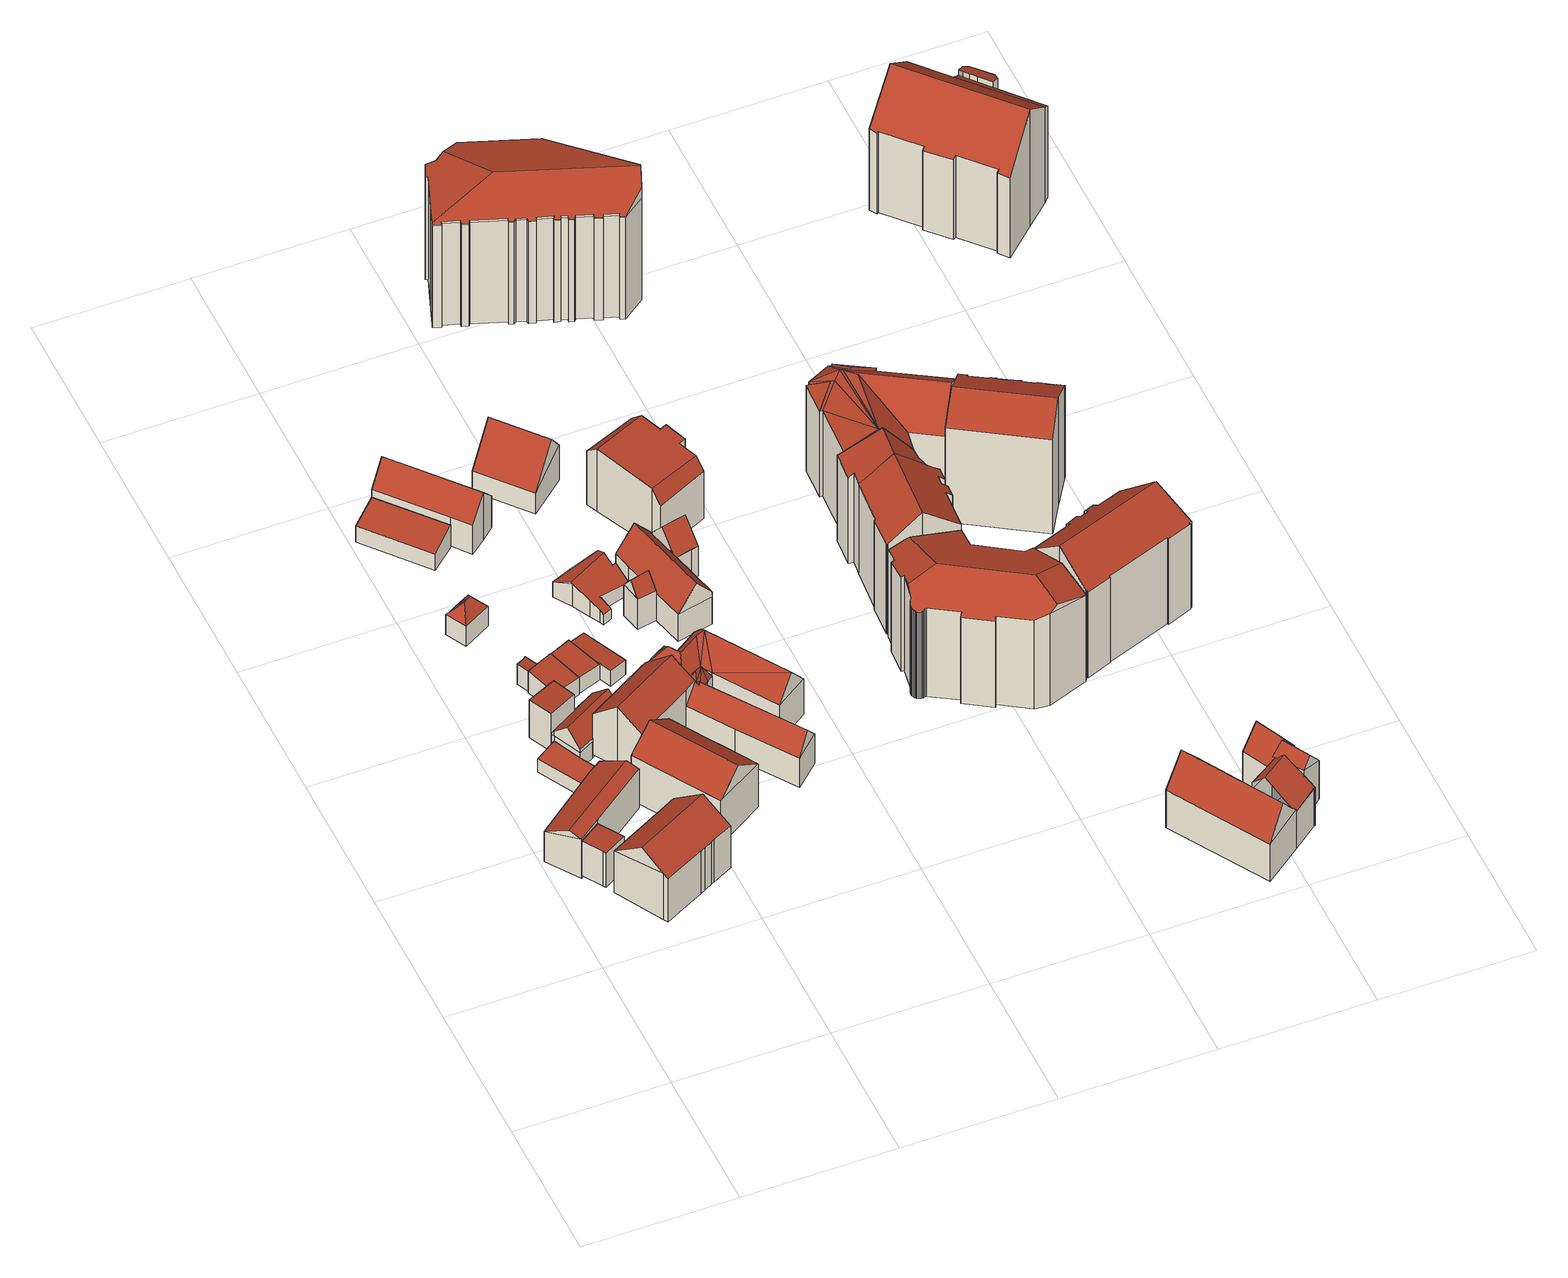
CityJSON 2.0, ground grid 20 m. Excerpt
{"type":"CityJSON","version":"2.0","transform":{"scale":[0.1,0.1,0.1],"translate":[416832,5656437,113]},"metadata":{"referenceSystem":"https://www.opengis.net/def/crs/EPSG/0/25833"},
"CityObjects":{
"building1":{"type":"Building","attributes":{"Dachtyp_tdc":"tdcPolyFlatRoof","Gemeindeschluessel":14612000,"Dachneigung":5.13,"QualitaetDacherkennung":62,"Geometrietyp2DReferenz":"3000","measuredHeight":5.68,"function":"31001_9998","roofType":"2100"},"geometry":[{"type":"Solid","lod":"2","boundaries":[[[[0,1,2,3]],[[1,4,5,2]],[[4,6,7,5]],[[6,8,9,7]],[[8,10,11,9]],[[10,0,3,11]],[[10,8,6,4,1,0]],[[3,2,5,7,9,11]]]],"semantics":{"surfaces":[{"type":"WallSurface"},{"type":"RoofSurface"},{"type":"GroundSurface"}],"values":[[0,0,0,0,0,0,1,2]]}}]},
"building2":{"type":"Building","attributes":{"Dachtyp_tdc":"tdcFreeFormRoof","Gemeindeschluessel":14612000,"Dachneigung":29.82,"QualitaetDacherkennung":72,"Geometrietyp2DReferenz":"3000","measuredHeight":6.91,"function":"31001_9998","roofType":"5000"},"geometry":[{"type":"Solid","lod":"2","boundaries":[[[[12,13,14,15]],[[13,16,17,14]],[[16,18,19,17]],[[18,20,21,19]],[[20,22,23,21]],[[22,12,15,23]],[[20,18,24,25,22]],[[24,16,13,12,25]],[[18,16,24]],[[12,22,25]],[[15,14,17,19,21,23]]]],"semantics":{"surfaces":[{"type":"WallSurface"},{"type":"RoofSurface"},{"type":"GroundSurface"}],"values":[[0,0,0,0,0,0,1,1,0,0,2]]}}]},
"building3":{"type":"Building","attributes":{"Dachtyp_tdc":"tdcFreeFormRoof","Gemeindeschluessel":14612000,"Dachneigung":38.11,"QualitaetDacherkennung":70,"Geometrietyp2DReferenz":"3000","measuredHeight":10.08,"function":"31001_9998","roofType":"5000"},"geometry":[{"type":"Solid","lod":"2","boundaries":[[[[26,27,28,29]],[[30,31,32,33,27,34]],[[35,36,30,34,26,37,38,39,40]],[[36,31,30]],[[27,26,34]],[[28,41,42,43,44,45,46,47,48,49,29]],[[37,26,29,49]],[[27,33,41,28]],[[33,32,42,41]],[[32,31,43,42]],[[31,36,44,43]],[[36,35,45,44]],[[35,40,46,45]],[[40,39,47,46]],[[39,38,48,47]],[[38,37,49,48]]]],"semantics":{"surfaces":[{"type":"WallSurface"},{"type":"RoofSurface"},{"type":"GroundSurface"}],"values":[[0,1,1,0,0,2,0,0,0,0,0,0,0,0,0,0]]}}]},
"building4":{"type":"Building","attributes":{"Dachtyp_tdc":"tdcPolyFlatRoof","Gemeindeschluessel":14612000,"Dachneigung":0,"QualitaetDacherkennung":24,"Geometrietyp2DReferenz":"3000","measuredHeight":2.21,"function":"31001_9998","roofType":"1000"},"geometry":[{"type":"Solid","lod":"2","boundaries":[[[[50,51,52,53]],[[51,54,55,52]],[[54,56,57,55]],[[56,58,59,57]],[[58,60,61,59]],[[60,50,53,61]],[[60,58,56,54,51,50]],[[53,52,55,57,59,61]]]],"semantics":{"surfaces":[{"type":"WallSurface"},{"type":"RoofSurface"},{"type":"GroundSurface"}],"values":[[0,0,0,0,0,0,1,2]]}}]},
"building5":{"type":"Building","attributes":{"Dachtyp_tdc":"tdcPolyFlatRoof","Gemeindeschluessel":14612000,"Dachneigung":6.94,"QualitaetDacherkennung":73,"Geometrietyp2DReferenz":"3000","measuredHeight":6.22,"function":"31001_9998","roofType":"2100"},"geometry":[{"type":"Solid","lod":"2","boundaries":[[[[62,63,64,65]],[[63,66,67,64]],[[66,68,69,67]],[[68,70,71,69]],[[70,62,65,71]],[[70,68,66,63,62]],[[65,64,67,69,71]]]],"semantics":{"surfaces":[{"type":"WallSurface"},{"type":"RoofSurface"},{"type":"GroundSurface"}],"values":[[0,0,0,0,0,1,2]]}}]},
"building6":{"type":"Building","attributes":{"Dachtyp_tdc":"tdcFreeFormRoof","Gemeindeschluessel":14612000,"Dachneigung":46.39,"QualitaetDacherkennung":69,"Geometrietyp2DReferenz":"3000","measuredHeight":5.59,"function":"31001_9998","roofType":"5000"},"geometry":[{"type":"Solid","lod":"2","boundaries":[[[[72,73,74,75]],[[73,76,77,74]],[[76,78,79,77]],[[78,80,81,79]],[[80,82,83,81]],[[82,84,85,83]],[[84,86,87,85]],[[86,72,75,87]],[[88,89,90,91,92]],[[78,93,94,95,90,89,96]],[[78,96,80]],[[80,96,89,88,82]],[[86,91,90,95,72]],[[72,95,94,73]],[[73,94,93,76]],[[76,93,78]],[[84,92,91,86]],[[82,88,92,84]],[[75,74,77,79,81,83,85,87]]]],"semantics":{"surfaces":[{"type":"WallSurface"},{"type":"RoofSurface"},{"type":"GroundSurface"}],"values":[[0,0,0,0,0,0,0,0,1,1,0,0,0,0,0,0,0,0,2]]}}]},
"building7":{"type":"Building","attributes":{"Dachtyp_tdc":"tdcPolyFlatRoof","Gemeindeschluessel":14612000,"Dachneigung":14.78,"QualitaetDacherkennung":50,"Geometrietyp2DReferenz":"3000","measuredHeight":3.39,"function":"31001_9998","roofType":"2100"},"geometry":[{"type":"Solid","lod":"2","boundaries":[[[[97,98,99,100]],[[98,101,102,99]],[[101,103,104,102]],[[103,105,106,104]],[[105,97,100,106]],[[105,103,101,98,97]],[[100,99,102,104,106]]]],"semantics":{"surfaces":[{"type":"WallSurface"},{"type":"RoofSurface"},{"type":"GroundSurface"}],"values":[[0,0,0,0,0,1,2]]}}]},
"building8":{"type":"Building","attributes":{"Dachtyp_tdc":"tdcFreeFormRoof","Gemeindeschluessel":14612000,"Dachneigung":51.64,"QualitaetDacherkennung":16,"Geometrietyp2DReferenz":"3000","measuredHeight":5.22,"function":"31001_9998","roofType":"5000"},"geometry":[{"type":"Solid","lod":"2","boundaries":[[[[107,108,109,110]],[[108,111,112,109]],[[111,113,114,112]],[[113,115,116,114]],[[115,117,118,116]],[[117,107,110,118]],[[119,117,115]],[[119,120,121]],[[115,120,119]],[[113,120,115]],[[120,113,111]],[[120,111,108]],[[121,120,108,107]],[[119,121,107,117]],[[110,109,112,114,116,118]]]],"semantics":{"surfaces":[{"type":"WallSurface"},{"type":"RoofSurface"},{"type":"GroundSurface"}],"values":[[0,0,0,0,0,0,1,1,1,1,1,1,1,1,2]]}}]},
"building9":{"type":"Building","attributes":{"Dachtyp_tdc":"tdcPolyFlatRoof","Gemeindeschluessel":14612000,"Dachneigung":9.23,"QualitaetDacherkennung":72,"Geometrietyp2DReferenz":"3000","measuredHeight":3.56,"function":"31001_9998","roofType":"2100"},"geometry":[{"type":"Solid","lod":"2","boundaries":[[[[122,123,124,125]],[[123,126,127,124]],[[126,128,129,127]],[[128,130,131,129]],[[130,132,133,131]],[[132,122,125,133]],[[132,130,128,126,123,122]],[[125,124,127,129,131,133]]]],"semantics":{"surfaces":[{"type":"WallSurface"},{"type":"RoofSurface"},{"type":"GroundSurface"}],"values":[[0,0,0,0,0,0,1,2]]}}]},
"building10":{"type":"Building","attributes":{"Dachtyp_tdc":"tdcFreeFormRoof","Gemeindeschluessel":14612000,"Dachneigung":37.92,"QualitaetDacherkennung":81,"Geometrietyp2DReferenz":"3000","measuredHeight":10.21,"function":"31001_9998","roofType":"5000"},"geometry":[{"type":"Solid","lod":"2","boundaries":[[[[134,135,136,137]],[[135,138,139,136]],[[138,140,141,139]],[[140,142,143,141]],[[142,144,145,143]],[[144,134,137,145]],[[144,146,147,134]],[[146,142,140,138,135,147]],[[135,134,147]],[[144,142,146]],[[137,136,139,141,143,145]]]],"semantics":{"surfaces":[{"type":"WallSurface"},{"type":"RoofSurface"},{"type":"GroundSurface"}],"values":[[0,0,0,0,0,0,1,1,0,0,2]]}}]},
"building11":{"type":"Building","attributes":{"Dachtyp_tdc":"tdcPolyFlatRoof","Gemeindeschluessel":14612000,"Dachneigung":13.19,"QualitaetDacherkennung":80,"Geometrietyp2DReferenz":"3000","measuredHeight":3.63,"function":"31001_9998","roofType":"2100"},"geometry":[{"type":"Solid","lod":"2","boundaries":[[[[148,149,150,151]],[[149,152,153,150]],[[152,154,155,153]],[[154,148,151,155]],[[154,152,149,148]],[[151,150,153,155]]]],"semantics":{"surfaces":[{"type":"WallSurface"},{"type":"RoofSurface"},{"type":"GroundSurface"}],"values":[[0,0,0,0,1,2]]}}]},
"building12":{"type":"Building","attributes":{"Dachtyp_tdc":"tdcGableRoof","Gemeindeschluessel":14612000,"Dachneigung":42.55,"QualitaetDacherkennung":63,"Geometrietyp2DReferenz":"3000","measuredHeight":9.94,"function":"31001_9998","roofType":"3100"},"geometry":[{"type":"Solid","lod":"2","boundaries":[[[[156,157,158,159]],[[157,160,161,158]],[[160,162,163,161]],[[162,164,165,163]],[[164,166,167,165]],[[166,168,169,167]],[[168,170,171,169]],[[170,172,173,171]],[[172,174,175,173]],[[174,156,159,175]],[[170,168,166,164,162,160]],[[160,157,156,174,172,170]],[[159,158,161,163,165,167,169,171,173,175]]]],"semantics":{"surfaces":[{"type":"WallSurface"},{"type":"RoofSurface"},{"type":"GroundSurface"}],"values":[[0,0,0,0,0,0,0,0,0,0,1,1,2]]}}]},
"building13":{"type":"Building","attributes":{"Dachtyp_tdc":"tdcPolyFlatRoof","Gemeindeschluessel":14612000,"Dachneigung":8.84,"QualitaetDacherkennung":79,"Geometrietyp2DReferenz":"3000","measuredHeight":3.27,"function":"31001_9998","roofType":"2100"},"geometry":[{"type":"Solid","lod":"2","boundaries":[[[[176,177,178,179]],[[177,132,180,178]],[[132,181,182,180]],[[181,176,179,182]],[[181,132,177,176]],[[179,178,180,182]]]],"semantics":{"surfaces":[{"type":"WallSurface"},{"type":"RoofSurface"},{"type":"GroundSurface"}],"values":[[0,0,0,0,1,2]]}}]},
"building14":{"type":"Building","attributes":{"Dachtyp_tdc":"tdcPolyFlatRoof","Gemeindeschluessel":14612000,"Dachneigung":5.88,"QualitaetDacherkennung":57,"Geometrietyp2DReferenz":"3000","measuredHeight":2.75,"function":"31001_9998","roofType":"2100"},"geometry":[{"type":"Solid","lod":"2","boundaries":[[[[183,184,185,186]],[[184,187,188,185]],[[187,189,190,188]],[[189,191,192,190]],[[191,193,194,192]],[[193,195,196,194]],[[195,183,186,196]],[[195,193,191,189,187,184,183]],[[186,185,188,190,192,194,196]]]],"semantics":{"surfaces":[{"type":"WallSurface"},{"type":"RoofSurface"},{"type":"GroundSurface"}],"values":[[0,0,0,0,0,0,0,1,2]]}}]},
"building15":{"type":"Building","attributes":{"Dachtyp_tdc":"tdcPolyFlatRoof","Gemeindeschluessel":14612000,"Dachneigung":3.17,"QualitaetDacherkennung":78,"Geometrietyp2DReferenz":"3000","measuredHeight":2.54,"function":"31001_9998","roofType":"2100"},"geometry":[{"type":"Solid","lod":"2","boundaries":[[[[197,198,199,200]],[[198,201,202,199]],[[201,203,204,202]],[[203,205,206,204]],[[205,197,200,206]],[[205,203,201,198,197]],[[200,199,202,204,206]]]],"semantics":{"surfaces":[{"type":"WallSurface"},{"type":"RoofSurface"},{"type":"GroundSurface"}],"values":[[0,0,0,0,0,1,2]]}}]},
"building16":{"type":"Building","attributes":{"Dachtyp_tdc":"tdcGableRoof","Gemeindeschluessel":14612000,"Dachneigung":48.87,"QualitaetDacherkennung":61,"Geometrietyp2DReferenz":"3000","measuredHeight":7.83,"function":"31001_9998","roofType":"3100"},"geometry":[{"type":"Solid","lod":"2","boundaries":[[[[207,208,209,210]],[[208,211,212,209]],[[211,213,214,212]],[[213,215,216,214]],[[215,217,218,216]],[[217,219,220,218]],[[219,221,222,220]],[[221,223,224,222]],[[223,225,226,224]],[[225,227,228,226]],[[227,207,210,228]],[[223,221,219,217,215,213,211,208]],[[208,207,227,225,223]],[[210,209,212,214,216,218,220,222,224,226,228]]]],"semantics":{"surfaces":[{"type":"WallSurface"},{"type":"RoofSurface"},{"type":"GroundSurface"}],"values":[[0,0,0,0,0,0,0,0,0,0,0,1,1,2]]}}]},
"building17":{"type":"Building","attributes":{"Dachtyp_tdc":"tdcFreeFormRoof","Gemeindeschluessel":14612000,"Dachneigung":65.58,"QualitaetDacherkennung":21,"Geometrietyp2DReferenz":"3000","measuredHeight":7.51,"function":"31001_9998","roofType":"5000"},"geometry":[{"type":"Solid","lod":"2","boundaries":[[[[229,230,231,232]],[[230,233,234,231]],[[233,235,236,234]],[[235,237,238,236]],[[237,239,240,238]],[[239,229,232,240]],[[241,239,237]],[[241,242,243]],[[237,242,241]],[[235,242,237]],[[242,235,233]],[[242,233,230]],[[243,242,230,229]],[[241,243,229,239]],[[232,231,234,236,238,240]]]],"semantics":{"surfaces":[{"type":"WallSurface"},{"type":"RoofSurface"},{"type":"GroundSurface"}],"values":[[0,0,0,0,0,0,1,1,1,1,1,1,1,1,2]]}}]},
"building18":{"type":"Building","attributes":{"Dachtyp_tdc":"tdcFreeFormRoof","Gemeindeschluessel":14612000,"Dachneigung":52.09,"QualitaetDacherkennung":63,"Geometrietyp2DReferenz":"3000","measuredHeight":7.5,"function":"31001_9998","roofType":"5000"},"geometry":[{"type":"Solid","lod":"2","boundaries":[[[[244,245,246,247,248,249,250,251,252]],[[253,254,245,244]],[[254,255,246,245]],[[255,256,247,246]],[[256,257,248,247]],[[257,258,249,248]],[[258,259,250,249]],[[259,260,251,250]],[[260,261,252,251]],[[261,253,244,252]],[[254,253,262,263,257,256,255]],[[262,261,260,259,258,263]],[[258,257,263]],[[253,261,262]]]],"semantics":{"surfaces":[{"type":"GroundSurface"},{"type":"WallSurface"},{"type":"RoofSurface"}],"values":[[0,1,1,1,1,1,1,1,1,1,2,2,1,1]]}}]},
"building19":{"type":"Building","attributes":{"Dachtyp_tdc":"tdcFreeFormRoof","Gemeindeschluessel":14612000,"Dachneigung":24.67,"QualitaetDacherkennung":31,"Geometrietyp2DReferenz":"3000","measuredHeight":3.98,"function":"31001_9998","roofType":"5000"},"geometry":[{"type":"Solid","lod":"2","boundaries":[[[[264,265,266,267]],[[265,268,269,266]],[[268,270,271,269]],[[270,272,273,271]],[[272,274,275,273]],[[274,276,277,275]],[[276,278,279,277]],[[278,280,281,279]],[[280,282,283,281]],[[282,284,285,283]],[[284,286,287,285]],[[286,264,267,287]],[[288,264,286,284,289]],[[272,270,268,265,288,289,282,280,278,276,274]],[[265,264,288]],[[284,282,289]],[[267,266,269,271,273,275,277,279,281,283,285,287]]]],"semantics":{"surfaces":[{"type":"WallSurface"},{"type":"RoofSurface"},{"type":"GroundSurface"}],"values":[[0,0,0,0,0,0,0,0,0,0,0,0,1,1,0,0,2]]}}]},
"building20":{"type":"Building","attributes":{"Dachtyp_tdc":"tdcFreeFormRoof","Gemeindeschluessel":14612000,"Dachneigung":52.38,"QualitaetDacherkennung":63,"Geometrietyp2DReferenz":"3000","measuredHeight":9.25,"function":"31001_9998","roofType":"5000"},"geometry":[{"type":"Solid","lod":"2","boundaries":[[[[290,291,292,293]],[[291,294,295,292]],[[294,296,297,295]],[[296,298,299,297]],[[298,300,301,299]],[[300,302,303,301]],[[302,304,305,303]],[[304,306,234,305]],[[306,307,231,234]],[[307,308,232,231]],[[308,290,293,232]],[[309,310,311,308,307]],[[307,312,309]],[[306,312,307]],[[306,313,312]],[[313,306,304]],[[314,312,313,302,300]],[[313,304,302]],[[314,300,298]],[[310,309,312,314,298,296]],[[315,316,311,310,296,294]],[[315,294,291]],[[316,315,291,290]],[[311,316,290,308]],[[293,292,295,297,299,301,303,305,234,231,232]]]],"semantics":{"surfaces":[{"type":"WallSurface"},{"type":"RoofSurface"},{"type":"GroundSurface"}],"values":[[0,0,0,0,0,0,0,0,0,0,0,1,1,1,1,1,1,0,1,1,1,1,1,1,2]]}}]},
"building21":{"type":"Building","attributes":{"Dachtyp_tdc":"tdcGableRoof","Gemeindeschluessel":14612000,"Dachneigung":52.14,"QualitaetDacherkennung":57,"Geometrietyp2DReferenz":"3000","measuredHeight":8.55,"function":"31001_9998","roofType":"3100"},"geometry":[{"type":"Solid","lod":"2","boundaries":[[[[317,318,319,320]],[[318,321,322,319]],[[321,323,324,322]],[[323,317,320,324]],[[321,318,325]],[[317,323,326]],[[318,317,326,325]],[[323,321,325,326]],[[320,319,322,324]]]],"semantics":{"surfaces":[{"type":"WallSurface"},{"type":"RoofSurface"},{"type":"GroundSurface"}],"values":[[0,0,0,0,0,0,1,1,2]]}}]},
"building22":{"type":"Building","attributes":{"Gemeindeschluessel":14612000,"Geometrietyp2DReferenz":"3000","function":"31001_9998","roofType":"9999"},"children":["building22-1","building22-2","building22-3"]},
"building22-1":{"type":"BuildingPart","attributes":{"Dachtyp_tdc":"tdcGableRoof","Dachneigung":54.8,"QualitaetDacherkennung":79,"Geometrietyp2DReferenz":"3000","measuredHeight":7.03,"roofType":"3100"},"parents":["building22"],"geometry":[{"type":"MultiSurface","lod":"2","boundaries":[[[327,328,329,330,331]],[[328,332,333,329]],[[332,334,335,336,333]],[[332,328,337]],[[327,334,338]],[[328,327,338,337]],[[334,332,337,338]],[[330,329,333,336]]],"semantics":{"surfaces":[{"type":"WallSurface"},{"type":"RoofSurface"},{"type":"GroundSurface"}],"values":[0,0,0,0,0,1,1,2]}}]},
"building22-2":{"type":"BuildingPart","attributes":{"Dachtyp_tdc":"tdcGableRoof","Dachneigung":52.74,"QualitaetDacherkennung":77,"Geometrietyp2DReferenz":"3000","measuredHeight":7.99,"roofType":"3100"},"parents":["building22"],"geometry":[{"type":"MultiSurface","lod":"2","boundaries":[[[335,339,340,336]],[[339,341,342,340]],[[341,343,344,342]],[[345,346,347,348]],[[346,349,350,347]],[[349,331,330,350]],[[331,349,351,352,341,339,335]],[[353,354,355,356,352,351,357]],[[345,358,353,357,346]],[[346,357,351,349]],[[341,352,356,359,343]],[[336,340,342,344,348,347,350,330]]],"semantics":{"surfaces":[{"type":"WallSurface"},{"type":"RoofSurface"},{"type":"GroundSurface"}],"values":[0,0,0,0,0,0,1,1,0,0,0,2]}}]},
"building22-3":{"type":"BuildingPart","attributes":{"Dachtyp_tdc":"tdcGableRoof","Dachneigung":51.45,"QualitaetDacherkennung":77,"Geometrietyp2DReferenz":"3000","measuredHeight":8.06,"roofType":"3100"},"parents":["building22"],"geometry":[{"type":"MultiSurface","lod":"2","boundaries":[[[360,361,362,363]],[[361,358,345,348,362]],[[359,364,365,344,343]],[[364,366,367,365]],[[366,360,363,367]],[[368,369,366,364,359,355]],[[369,368,354,358,370,360]],[[366,369,360]],[[360,370,361]],[[361,370,358]],[[363,362,348,344,365,367]]],"semantics":{"surfaces":[{"type":"WallSurface"},{"type":"RoofSurface"},{"type":"GroundSurface"}],"values":[0,0,0,0,0,1,1,0,0,0,2]}}]},
"building23":{"type":"Building","attributes":{"Dachtyp_tdc":"tdcCutGableRoof","Gemeindeschluessel":14612000,"Dachneigung":4.79,"QualitaetDacherkennung":23,"Geometrietyp2DReferenz":"3000","measuredHeight":10.45,"function":"31001_9998","roofType":"9999"},"geometry":[{"type":"Solid","lod":"2","boundaries":[[[[371,372,373,374]],[[372,375,376,373]],[[375,377,378,376]],[[371,379,380,381]],[[382,383,384,385]],[[381,382,385,386,377,375,372,371]],[[378,387,388,389,390,391,392,393,394,374,373,376]],[[377,386,387,378]],[[386,385,388,387]],[[385,384,389,388]],[[384,383,390,389]],[[383,382,391,390]],[[382,381,392,391]],[[381,380,393,392]],[[380,379,394,393]],[[379,371,374,394]]]],"semantics":{"surfaces":[{"type":"WallSurface"},{"type":"RoofSurface"},{"type":"GroundSurface"}],"values":[[0,0,0,1,1,1,2,0,0,0,0,0,0,0,0,0]]}}]},
"building24":{"type":"Building","attributes":{"Dachtyp_tdc":"tdcFreeFormRoof","Gemeindeschluessel":14612000,"Dachneigung":20.64,"QualitaetDacherkennung":36,"Geometrietyp2DReferenz":"3000","measuredHeight":19.89,"function":"31001_9998","roofType":"5000"},"geometry":[{"type":"Solid","lod":"2","boundaries":[[[[395,396,397,398]],[[396,399,400,397]],[[399,401,402,400]],[[401,403,404,402]],[[403,405,406,404]],[[405,407,408,406]],[[407,409,410,408]],[[409,411,412,410]],[[411,413,414,412]],[[413,415,416,414]],[[415,417,418,416]],[[417,419,420,418]],[[419,421,422,420]],[[421,423,424,422]],[[423,425,426,424]],[[425,427,428,426]],[[427,429,430,428]],[[429,431,432,430]],[[431,433,434,432]],[[433,435,436,434]],[[435,437,438,436]],[[395,439,396]],[[396,439,440,441,399]],[[442,443,444,445]],[[446,447,443,442]],[[445,444,448,449]],[[449,448,450,451]],[[451,450,452,453]],[[453,452,454,455]],[[455,454,456,457,458]],[[399,441,459,401]],[[401,459,460,403]],[[403,460,461,405]],[[405,461,462,407]],[[407,462,463,409]],[[409,463,464,411]],[[411,464,465,413]],[[413,465,466,415]],[[415,466,467,417]],[[417,467,468,419]],[[419,468,469,421]],[[421,469,470,423]],[[423,470,471,425]],[[425,471,472,427]],[[437,473,474,438]],[[473,475,476,474]],[[475,477,478,476]],[[477,479,480,478]],[[479,446,481,480]],[[446,442,482,481]],[[442,445,483,482]],[[445,449,484,483]],[[449,451,485,484]],[[451,453,486,485]],[[453,455,487,486]],[[455,458,488,487]],[[458,489,490,488]],[[489,491,492,490]],[[491,493,494,492]],[[493,495,496,494]],[[495,497,498,496]],[[497,499,500,498]],[[499,501,502,500]],[[501,395,398,502]],[[503,504,505,506,507,508,509,457,456,510]],[[447,511,512,513,514,515,516,517,518,519,472,471,470,469,468,467,466,465,464,463,462,461,460,459,441,440,510,456,454,452,450,448,444,443]],[[439,395,520,503,510,440]],[[501,520,395]],[[499,504,503,520,501]],[[427,472,519,429]],[[429,519,518,431]],[[431,518,517,433]],[[433,517,516,435]],[[435,516,515,437]],[[437,515,514,473]],[[473,514,513,475]],[[475,513,512,477]],[[477,512,511,479]],[[479,511,447,446]],[[458,457,509,489]],[[489,509,508,491]],[[491,508,507,493]],[[493,507,506,495]],[[495,506,505,497]],[[497,505,504,499]],[[398,397,400,402,404,406,408,410,412,414,416,418,420,422,424,426,428,430,432,434,436,438,474,476,478,480,481,482,483,484,485,486,487,488,490,492,494,496,498,500,502]]]],"semantics":{"surfaces":[{"type":"WallSurface"},{"type":"RoofSurface"},{"type":"GroundSurface"}],"values":[[0,0,0,0,0,0,0,0,0,0,0,0,0,0,0,0,0,0,0,0,0,0,0,0,0,0,0,0,0,0,0,0,0,0,0,0,0,0,0,0,0,0,0,0,0,0,0,0,0,0,0,0,0,0,0,0,0,0,0,0,0,0,0,0,1,1,1,0,0,0,0,0,0,0,0,0,0,0,0,0,0,0,0,0,0,2]]}}]},
"building25":{"type":"Building","attributes":{"Dachtyp_tdc":"tdcFreeFormRoof","Gemeindeschluessel":14612000,"Dachneigung":20.98,"QualitaetDacherkennung":35,"Geometrietyp2DReferenz":"3000","measuredHeight":17.84,"function":"31001_9998","roofType":"5000"},"geometry":[{"type":"Solid","lod":"2","boundaries":[[[[521,522,523,524,525,526,527,528,529,530,531,532,533,534,535,536,537,538,539,540,541,542,543,544,545,546,547,548,549]],[[550,551,552,553,554,555,536,535]],[[554,556,555]],[[557,551,550]],[[533,558,534]],[[559,538,537]],[[560,561,562,563,564,565,566,567,568,569,570,571,572,573,574,575,576,577,578,579,580,581,582,583,584,585,586,587,588,589,590,591,592,593,594,595,596]],[[553,552,561,560]],[[552,551,562,561]],[[551,557,563,562]],[[557,597,564,563]],[[597,558,565,564]],[[558,533,566,565]],[[533,532,567,566]],[[531,530,569,568]],[[530,529,570,569]],[[529,528,571,570]],[[528,527,572,571]],[[527,526,573,572]],[[526,525,574,573]],[[525,524,575,574]],[[524,523,576,575]],[[523,522,577,576]],[[522,521,578,577]],[[521,549,579,578]],[[549,548,580,579]],[[532,531,568,567]],[[548,547,581,580]],[[547,546,582,581]],[[546,545,583,582]],[[545,544,584,583]],[[544,543,585,584]],[[543,542,586,585]],[[542,541,587,586]],[[541,540,588,587]],[[540,539,589,588]],[[539,538,590,589]],[[538,559,591,590]],[[559,598,592,591]],[[598,599,593,592]],[[599,600,594,593]],[[600,556,595,594]],[[556,554,596,595]],[[554,553,560,596]],[[536,555,556,600,599,598,559,537]],[[534,558,597,557,550,535]]]],"semantics":{"surfaces":[{"type":"RoofSurface"},{"type":"WallSurface"},{"type":"GroundSurface"}],"values":[[0,0,1,1,1,1,2,1,1,1,1,1,1,1,1,1,1,1,1,1,1,1,1,1,1,1,1,1,1,1,1,1,1,1,1,1,1,1,1,1,1,1,1,1,0,0]]}}]},
"building26":{"type":"Building","attributes":{"Gemeindeschluessel":14612000,"Geometrietyp2DReferenz":"3000","function":"31001_9998","roofType":"9999"},"children":["building26-1","building26-2"]},
"building26-1":{"type":"BuildingPart","attributes":{"Dachtyp_tdc":"tdcFreeFormRoof","Dachneigung":41.4,"QualitaetDacherkennung":46,"Geometrietyp2DReferenz":"3000","measuredHeight":18.65,"roofType":"5000"},"parents":["building26"],"geometry":[{"type":"MultiSurface","lod":"2","boundaries":[[[601,602,603,604]],[[605,606,607,608]],[[606,609,610,607]],[[609,611,612,610]],[[611,613,614,612]],[[613,615,616,614]],[[615,617,618,616]],[[617,619,620,618]],[[619,601,604,620]],[[615,613,611,609,606,605,621,622]],[[622,623,602,601,619,617,615]],[[604,603,624,608,607,610,612,614,616,618,620]]],"semantics":{"surfaces":[{"type":"WallSurface"},{"type":"RoofSurface"},{"type":"GroundSurface"}],"values":[0,0,0,0,0,0,0,0,0,1,1,2]}}]},
"building26-2":{"type":"BuildingPart","attributes":{"Dachtyp_tdc":"tdcGableRoof","Dachneigung":38.66,"QualitaetDacherkennung":61,"Geometrietyp2DReferenz":"3000","measuredHeight":18.58,"roofType":"3100"},"parents":["building26"],"geometry":[{"type":"MultiSurface","lod":"2","boundaries":[[[625,626,627,628]],[[626,629,630,627]],[[629,631,632,630]],[[631,633,634,632]],[[633,635,636,634]],[[635,637,638,636]],[[637,639,640,638]],[[639,641,642,640]],[[641,643,644,642]],[[643,645,646,644]],[[645,647,648,646]],[[647,649,650,648]],[[649,605,608,650]],[[651,652,653,603,602]],[[652,625,628,653]],[[622,654,621,605,649,647,645,643,641,639]],[[639,637,635,633,631,629,626,625,652,651,623,622]],[[628,627,630,632,634,636,638,640,642,644,646,648,650,608,624,603,653]]],"semantics":{"surfaces":[{"type":"WallSurface"},{"type":"RoofSurface"},{"type":"GroundSurface"}],"values":[0,0,0,0,0,0,0,0,0,0,0,0,0,0,0,1,1,2]}}]},
"building27":{"type":"Building","attributes":{"Gemeindeschluessel":14612000,"Geometrietyp2DReferenz":"3000","function":"31001_9998","roofType":"9999"},"children":["building27-1","building27-2","building27-3","building27-4"]},
"building27-1":{"type":"BuildingPart","attributes":{"Dachtyp_tdc":"tdcGableRoof","Dachneigung":53.39,"QualitaetDacherkennung":68,"Geometrietyp2DReferenz":"3000","measuredHeight":9.37,"roofType":"3100"},"parents":["building27"],"geometry":[{"type":"MultiSurface","lod":"2","boundaries":[[[655,656,657,658,659]],[[656,660,661,657]],[[660,662,663,664,661]],[[660,656,665]],[[656,655,666,667,668,669,665]],[[662,660,665,669]],[[658,657,661,664,670]]],"semantics":{"surfaces":[{"type":"WallSurface"},{"type":"RoofSurface"},{"type":"GroundSurface"}],"values":[0,0,0,0,1,1,2]}}]},
"building27-2":{"type":"BuildingPart","attributes":{"Dachtyp_tdc":"tdcGableRoof","Dachneigung":53.47,"QualitaetDacherkennung":69,"Geometrietyp2DReferenz":"3000","measuredHeight":10.31,"roofType":"3100"},"parents":["building27"],"geometry":[{"type":"MultiSurface","lod":"2","boundaries":[[[671,672,673]],[[672,671,674,675]],[[676,677,678,679,680]],[[677,676,681]],[[672,677,681,673]],[[676,682,683,671,673,681]],[[678,675,674,684,679]],[[677,672,675,678]]],"semantics":{"surfaces":[{"type":"WallSurface"},{"type":"RoofSurface"},{"type":"GroundSurface"}],"values":[0,0,0,0,1,1,2,0]}}]},
"building27-3":{"type":"BuildingPart","attributes":{"Dachtyp_tdc":"tdcGableRoof","Dachneigung":52.2,"QualitaetDacherkennung":59,"Geometrietyp2DReferenz":"3000","measuredHeight":9.32,"roofType":"3100"},"parents":["building27"],"geometry":[{"type":"MultiSurface","lod":"2","boundaries":[[[663,685,686,664]],[[685,687,688,689,690,686]],[[687,685,691]],[[685,663,692,668,693,691]],[[694,695,696,687,691,693]],[[664,686,690,670]]],"semantics":{"surfaces":[{"type":"WallSurface"},{"type":"RoofSurface"},{"type":"GroundSurface"}],"values":[0,0,0,1,1,2]}}]},
"building27-4":{"type":"BuildingPart","attributes":{"Dachtyp_tdc":"tdcGableRoof","Dachneigung":34.64,"QualitaetDacherkennung":71,"Geometrietyp2DReferenz":"3000","measuredHeight":9.24,"roofType":"3100"},"parents":["building27"],"geometry":[{"type":"MultiSurface","lod":"2","boundaries":[[[697,680,679,698]],[[699,659,658,684]],[[689,700,701,690]],[[700,697,698,701]],[[702,703,688,696,704,705,682,680]],[[706,707,705,704,695,708]],[[659,706,708,709]],[[699,683,707,706,659]],[[689,688,703,700]],[[700,703,702,697]],[[697,702,680]],[[698,679,684,658,670,690,701]]],"semantics":{"surfaces":[{"type":"WallSurface"},{"type":"RoofSurface"},{"type":"GroundSurface"}],"values":[0,0,0,0,1,1,0,0,0,0,0,2]}}]},
"building28":{"type":"Building","attributes":{"Dachtyp_tdc":"tdcFreeFormRoof","Gemeindeschluessel":14612000,"Dachneigung":41.88,"QualitaetDacherkennung":26,"Geometrietyp2DReferenz":"3000","measuredHeight":18.38,"function":"31001_9998","roofType":"5000"},"geometry":[{"type":"Solid","lod":"2","boundaries":[[[[710,711,712,713,714]],[[710,714,715]],[[715,716,710]],[[716,715,717]],[[710,718,711]],[[710,719,718]],[[716,719,710]],[[720,719,716]],[[719,720,613]],[[718,721,722]],[[721,718,719]],[[723,716,717,724]],[[723,724,725]],[[716,723,725,720]],[[719,613,617]],[[726,727,728,729,730,731,732,733,734,735,736,737,738,739,740]],[[613,720,727,726]],[[720,725,728,727]],[[725,724,729,728]],[[724,717,730,729]],[[717,715,731,730]],[[715,714,732,731]],[[714,713,733,732]],[[713,741,734,733]],[[741,742,735,734]],[[742,743,736,735]],[[743,744,737,736]],[[744,745,738,737]],[[745,746,739,738]],[[746,617,740,739]],[[617,613,726,740]],[[721,719,617,746]],[[747,722,721,746,745]],[[747,745,744]],[[718,722,747,744,743]],[[748,712,711,718,743,742]],[[748,742,741]],[[712,748,741,713]]]],"semantics":{"surfaces":[{"type":"RoofSurface"},{"type":"WallSurface"},{"type":"GroundSurface"}],"values":[[0,0,0,0,0,0,0,0,0,0,0,0,0,0,1,2,1,1,1,1,1,1,1,1,1,1,1,1,1,1,1,0,0,1,0,0,0,0]]}}]},
"building29":{"type":"Building","attributes":{"Dachtyp_tdc":"tdcGableRoof","Gemeindeschluessel":14612000,"Dachneigung":42.87,"QualitaetDacherkennung":63,"Geometrietyp2DReferenz":"3000","measuredHeight":18.45,"function":"31001_9998","roofType":"3100"},"geometry":[{"type":"Solid","lod":"2","boundaries":[[[[749,750,751,752]],[[750,753,754,751]],[[753,755,756,754]],[[755,757,758,756]],[[757,759,760,758]],[[759,761,762,760]],[[761,763,764,762]],[[763,765,766,764]],[[765,767,768,766]],[[767,769,770,768]],[[769,771,772,770]],[[771,773,774,772]],[[773,775,776,774]],[[775,777,778,776]],[[777,779,780,778]],[[779,781,782,780]],[[781,783,784,782]],[[783,785,786,784]],[[785,787,788,786]],[[787,789,790,788]],[[789,791,792,790]],[[791,749,752,792]],[[787,785,783,781,779,777,775,773,771,769,767,765]],[[765,763,761,759,757,755,753,750,749,791,789,787]],[[752,751,754,756,758,760,762,764,766,768,770,772,774,776,778,780,782,784,786,788,790,792]]]],"semantics":{"surfaces":[{"type":"WallSurface"},{"type":"RoofSurface"},{"type":"GroundSurface"}],"values":[[0,0,0,0,0,0,0,0,0,0,0,0,0,0,0,0,0,0,0,0,0,0,1,1,2]]}}]},
"building30":{"type":"Building","attributes":{"Dachtyp_tdc":"tdcGableRoof","Gemeindeschluessel":14612000,"Dachneigung":30.64,"QualitaetDacherkennung":60,"Geometrietyp2DReferenz":"3000","measuredHeight":17.92,"function":"31001_9998","roofType":"3100"},"geometry":[{"type":"Solid","lod":"2","boundaries":[[[[793,794,737,795]],[[794,796,797,737]],[[796,798,799,797]],[[798,800,801,799]],[[800,802,803,801]],[[802,804,805,803]],[[804,806,807,805]],[[806,808,809,807]],[[808,810,811,809]],[[810,812,813,811]],[[812,814,815,813]],[[814,816,817,815]],[[816,818,819,817]],[[818,820,821,819]],[[820,822,823,821]],[[822,824,825,823]],[[824,826,827,825]],[[826,828,829,827]],[[828,830,831,829]],[[830,832,833,831]],[[832,834,835,833]],[[834,836,738,835]],[[836,793,795,738]],[[832,830,828,826,824,822,820,818,816,814,812,810,808,806,804,802,800,798,796,794,793]],[[793,836,834,832]],[[795,737,797,799,801,803,805,807,809,811,813,815,817,819,821,823,825,827,829,831,833,835,738]]]],"semantics":{"surfaces":[{"type":"WallSurface"},{"type":"RoofSurface"},{"type":"GroundSurface"}],"values":[[0,0,0,0,0,0,0,0,0,0,0,0,0,0,0,0,0,0,0,0,0,0,0,1,1,2]]}}]},
"building31":{"type":"Building","attributes":{"Gemeindeschluessel":14612000,"Geometrietyp2DReferenz":"3000","function":"31001_9998","roofType":"9999"},"children":["building31-1","building31-2","building31-3"]},
"building31-1":{"type":"BuildingPart","attributes":{"Dachtyp_tdc":"tdcPolyFlatRoof","Dachneigung":36.7,"QualitaetDacherkennung":46,"Geometrietyp2DReferenz":"3000","measuredHeight":15.78,"roofType":"2100"},"parents":["building31"],"geometry":[{"type":"MultiSurface","lod":"2","boundaries":[[[837,838,839,840,841]],[[838,842,843,839]],[[844,845,846,847]],[[845,848,849,846]],[[848,845,844,842,838,837,850]],[[840,839,843,847,846,849]]],"semantics":{"surfaces":[{"type":"WallSurface"},{"type":"RoofSurface"},{"type":"GroundSurface"}],"values":[0,0,0,0,1,2]}}]},
"building31-2":{"type":"BuildingPart","attributes":{"Dachtyp_tdc":"tdcPolyFlatRoof","Dachneigung":25.53,"QualitaetDacherkennung":46,"Geometrietyp2DReferenz":"3000","measuredHeight":15.98,"roofType":"2100"},"parents":["building31"],"geometry":[{"type":"MultiSurface","lod":"2","boundaries":[[[851,852,853,854]],[[852,855,856,853]],[[855,857,858,856]],[[857,859,860,858]],[[859,861,844,847,860]],[[862,851,854,843,842]],[[862,861,859,857,855,852,851]],[[854,853,856,858,860,847,843]]],"semantics":{"surfaces":[{"type":"WallSurface"},{"type":"RoofSurface"},{"type":"GroundSurface"}],"values":[0,0,0,0,0,0,1,2]}}]},
"building31-3":{"type":"BuildingPart","attributes":{"Dachtyp_tdc":"tdcGableRoof","Dachneigung":47.92,"QualitaetDacherkennung":76,"Geometrietyp2DReferenz":"3000","measuredHeight":19.37,"roofType":"3100"},"parents":["building31"],"geometry":[{"type":"MultiSurface","lod":"2","boundaries":[[[863,864,849,848]],[[863,865,866,864]],[[865,867,868,866]],[[867,869,870,868]],[[869,871,872,870]],[[871,873,874,872]],[[873,875,876,874]],[[875,877,878,876]],[[877,879,880,878]],[[879,881,882,880]],[[881,883,884,882]],[[883,885,886,884]],[[885,887,888,886]],[[887,841,840,888]],[[885,883,881,879,877,875,873,871,869,867,865,863]],[[863,848,850,841,887,885]],[[849,864,866,868,870,872,874,876,878,880,882,884,886,888,840]]],"semantics":{"surfaces":[{"type":"WallSurface"},{"type":"RoofSurface"},{"type":"GroundSurface"}],"values":[0,0,0,0,0,0,0,0,0,0,0,0,0,0,1,1,2]}}]}
},
"vertices":[
[52,310,68],[50,314,68],[50,314,11],[52,310,11],[34,339,68],[34,339,11],[63,360,65],[63,360,11],[77,339,65],[77,339,11],[83,329,65],[83,329,11],
[5,381,56],[92,450,54],[92,450,6],[5,381,6],[108,459,56],[108,459,6],[139,416,71],[139,416,6],[63,360,71],[63,360,6],[34,339,71],[34,339,6],[129,430,76],[24,353,76],
[93,239,85],[58,301,78],[58,301,9],[93,239,9],[176,316,110],[154,350,79],[107,326,78],[89,317,78],[78,265,110],[171,271,79],[197,284,79],[97,233,80],[150,260,79],[156,263,79],[167,269,79],[89,317,9],[107,326,9],[154,350,9],[197,284,9],[171,271,9],[167,269,9],[156,263,9],[150,260,9],[97,233,9],
[92,450,26],[55,517,26],[55,517,4],[92,450,4],[84,536,26],[84,536,4],[101,499,26],[101,499,4],[119,466,26],[119,466,4],[108,459,26],[108,459,4],
[68,571,67],[108,593,62],[108,593,5],[68,571,5],[109,591,62],[109,591,5],[121,563,62],[121,563,5],[82,540,68],[82,540,5],
[84,536,34],[82,540,34],[82,540,7],[84,536,7],[121,563,34],[121,563,7],[152,582,34],[152,582,7],[160,557,34],[160,557,7],[170,538,34],[170,538,7],[121,510,34],[121,510,7],[101,499,34],[101,499,7],[170,538,40],[160,555,63],[93,517,63],[101,499,40],[121,510,40],[121,563,36],[82,540,36],[84,536,42],[160,557,61],
[92,630,48],[85,646,48],[85,646,15],[92,630,15],[95,653,45],[95,653,15],[100,657,44],[100,657,15],[109,638,44],[109,638,15],
[56,727,45],[42,754,45],[42,754,12],[56,727,12],[47,756,45],[47,756,12],[57,762,45],[57,762,12],[78,773,45],[78,773,12],[92,747,45],[92,747,12],[72,753,64],[51,750,54],[62,747,64],
[109,591,42],[108,593,42],[108,593,13],[109,591,13],[92,630,49],[92,630,13],[109,638,49],[109,638,13],[127,646,49],[127,646,13],[145,604,41],[145,604,13],
[134,427,85],[198,466,83],[198,466,11],[134,427,11],[227,418,83],[227,418,11],[238,401,83],[238,401,11],[264,359,83],[264,359,11],[200,320,85],[200,320,11],[231,339,113],[165,446,113],
[105,886,42],[74,859,32],[74,859,5],[105,886,5],[8,937,32],[8,937,5],[39,963,42],[39,963,5],
[232,496,86],[158,452,86],[158,452,13],[232,496,13],[140,480,113],[140,480,13],[121,510,80],[121,510,13],[170,538,81],[170,538,13],[202,557,80],[202,557,13],[210,561,81],[210,561,13],[230,532,113],[230,532,13],[239,519,99],[239,519,13],[248,507,87],[248,507,13],
[155,658,48],[175,614,41],[175,614,15],[155,658,15],[145,604,15],[127,646,48],[127,646,15],
[202,557,43],[170,538,43],[170,538,16],[202,557,16],[160,557,41],[160,557,16],[192,572,41],[192,572,16],[220,589,41],[220,589,16],[229,573,43],[229,573,16],[210,561,43],[210,561,16],
[175,614,43],[155,658,43],[155,658,17],[175,614,17],[178,668,41],[178,668,17],[205,609,41],[205,609,17],[182,598,43],[182,598,17],
[39,963,55],[59,980,85],[59,980,7],[39,963,7],[76,995,59],[76,995,7],[125,937,59],[125,937,7],[132,943,48],[132,943,7],[142,931,48],[142,931,7],[135,925,59],[135,925,7],[160,895,59],[160,895,7],[144,881,85],[144,881,7],[123,864,55],[123,864,7],[105,886,55],[105,886,7],
[239,519,71],[266,533,71],[266,533,18],[239,519,18],[275,519,71],[275,519,18],[267,513,71],[267,513,18],[251,501,71],[251,501,18],[248,507,71],[248,507,18],[252,510,83],[262,521,91],[253,516,93],
[320,368,12],[270,440,12],[232,496,12],[248,507,12],[251,501,12],[267,513,12],[299,460,12],[307,462,12],[351,396,12],[320,368,60],[270,440,60],[232,496,61],[248,507,85],[251,501,84],[267,513,63],[299,460,69],[307,462,59],[351,396,61],[336,382,87],[252,503,87],
[240,771,54],[247,745,52],[247,745,20],[240,771,20],[252,747,51],[252,747,20],[258,722,40],[258,722,20],[217,710,45],[217,710,20],[224,694,37],[224,694,20],[212,689,37],[212,689,20],[210,694,40],[210,694,20],[203,707,46],[203,707,20],[191,730,58],[191,730,20],[176,753,45],[176,753,20],[200,760,49],[200,760,20],[243,761,59],[190,732,59],
[210,561,77],[229,573,77],[229,573,18],[210,561,18],[241,580,77],[241,580,18],[251,566,77],[251,566,18],[282,587,77],[282,587,18],[292,585,77],[292,585,18],[368,468,77],[368,468,18],[326,440,77],[326,440,18],[275,519,77],[266,533,77],[239,519,77],[272,558,101],[246,543,99],[245,543,101],[281,556,110],[347,454,110],[285,574,93],[237,560,97],[236,556,101],
[214,891,45],[161,953,45],[161,953,11],[214,891,11],[207,992,69],[207,992,11],[260,930,69],[260,930,11],[192,979,97],[245,917,97],
[270,671,70],[245,666,71],[245,666,21],[270,671,21],[270,671,66],[239,693,72],[239,693,21],[263,699,72],[263,699,66],[263,699,21],[242,680,91],[267,686,91],
[258,722,66],[258,722,21],[252,747,66],[252,747,21],[300,758,66],[300,758,21],[311,710,66],[327,640,66],[327,640,21],[311,710,21],[280,630,66],[280,630,21],[306,636,101],[278,753,101],[311,710,74],[310,712,74],[300,755,73],[300,758,73],[327,640,74],[311,710,70],[300,758,70],
[343,717,70],[334,715,70],[334,715,21],[343,717,21],[329,765,70],[329,765,21],[331,766,70],[331,766,21],[305,734,102],[337,741,102],[334,715,71],
[344,885,127],[356,858,125],[356,858,23],[344,885,23],[365,862,125],[365,862,23],[377,835,122],[377,835,23],[338,898,113],[269,871,112],[276,856,127],[312,779,120],[317,767,99],[384,797,101],[379,807,120],[368,831,122],[368,831,23],[379,807,23],[384,797,23],[317,767,23],[312,779,23],[276,856,23],[269,871,23],[338,898,23],
[387,1276,196],[464,1168,196],[464,1168,27],[387,1276,27],[455,1143,196],[455,1143,27],[426,1122,196],[426,1122,27],[420,1125,196],[420,1125,27],[421,1128,196],[421,1128,27],[403,1134,196],[403,1134,27],[402,1131,196],[402,1131,27],[392,1135,196],[392,1135,27],[393,1138,196],[393,1138,27],[373,1145,196],[373,1145,27],[371,1142,196],[371,1142,27],[364,1144,196],[364,1144,27],[365,1148,196],[365,1148,27],[357,1151,196],[357,1151,27],[356,1148,196],[356,1148,27],[348,1150,196],[348,1150,27],[350,1154,196],[350,1154,27],[330,1160,196],[330,1160,27],[329,1157,196],[329,1157,27],[321,1160,196],[321,1160,27],[320,1164,196],[320,1164,27],[464,1168,225],[464,1166,225],[455,1143,213],[256,1183,196],[256,1183,197],[248,1186,197],[248,1186,196],[258,1186,196],[258,1186,199],[248,1190,199],[248,1190,196],[227,1197,199],[227,1197,196],[226,1194,197],[226,1194,196],[216,1198,197],[216,1198,196],[217,1200,198],[218,1202,198],[218,1202,196],[426,1122,197],[420,1125,197],[421,1128,199],[403,1134,199],[402,1131,197],[392,1135,197],[393,1138,199],[373,1145,199],[371,1142,197],[364,1144,197],[365,1148,199],[357,1151,199],[356,1148,197],[348,1150,197],[308,1168,196],[308,1168,27],[305,1166,196],[305,1166,27],[299,1168,196],[299,1168,27],[300,1171,196],[300,1171,27],[258,1186,27],[256,1183,27],[248,1186,27],[248,1190,27],[227,1197,27],[226,1194,27],[216,1198,27],[218,1202,27],[226,1225,196],[226,1225,27],[230,1236,196],[230,1236,27],[242,1270,196],[242,1270,27],[239,1272,196],[239,1272,27],[247,1290,196],[247,1290,27],[259,1287,196],[259,1287,27],[294,1308,196],[294,1308,27],[271,1294,205],[259,1287,202],[247,1290,197],[239,1272,197],[242,1270,198],[230,1236,198],[226,1225,198],[303,1224,225],[300,1171,199],[299,1168,197],[305,1166,197],[308,1168,198],[320,1164,199],[321,1160,197],[329,1157,197],[330,1160,199],[350,1154,199],[294,1308,197],
[495,432,170],[497,431,170],[499,430,170],[501,430,171],[502,430,172],[504,431,173],[506,431,174],[541,409,174],[538,405,170],[572,383,170],[574,387,174],[612,363,174],[631,361,180],[642,365,187],[630,401,206],[533,463,206],[496,461,189],[494,447,179],[493,446,178],[492,445,177],[492,444,176],[491,443,175],[491,442,174],[491,440,173],[491,439,173],[491,438,172],[492,436,171],[493,434,171],[494,433,170],[671,420,191],[655,466,179],[643,461,183],[589,496,183],[593,532,171],[529,535,183],[503,536,171],[685,381,170],[684,380,170],[499,479,185],[589,496,27],[643,461,27],[655,466,27],[685,381,27],[684,381,27],[684,380,27],[631,361,27],[612,363,27],[574,387,27],[572,383,27],[538,405,27],[541,409,27],[506,431,27],[504,431,27],[502,430,27],[501,430,27],[499,430,27],[497,431,27],[495,432,27],[494,433,27],[493,434,27],[492,436,27],[491,438,27],[491,439,27],[491,440,27],[491,442,27],[491,443,27],[492,444,27],[492,445,27],[493,446,27],[494,447,27],[499,479,27],[495,479,27],[497,513,27],[501,513,27],[503,536,27],[593,532,27],[684,381,171],[495,479,183],[497,513,175],[501,513,177],
[601,645,165],[600,629,165],[600,629,32],[601,645,32],[510,638,181],[512,656,181],[512,656,32],[510,638,32],[505,657,174],[505,657,32],[508,696,174],[508,696,32],[515,693,180],[515,693,32],[557,677,218],[557,677,32],[590,665,180],[590,665,32],[591,653,177],[591,653,32],[522,637,191],[553,634,218],[554,634,217],[553,634,32],
[607,612,173],[599,613,180],[599,613,32],[607,612,32],[598,602,180],[598,602,32],[606,601,173],[606,601,32],[605,585,173],[605,585,32],[597,586,180],[597,586,32],[593,532,180],[593,532,32],[546,534,218],[546,534,32],[503,536,181],[503,536,32],[502,536,181],[502,536,32],[501,537,180],[501,537,32],[504,578,180],[504,578,32],[505,578,181],[505,578,32],[600,629,180],[608,629,174],[608,629,32],[553,634,217],
[805,119,80],[786,159,80],[786,159,18],[805,119,18],[805,119,79],[827,178,80],[827,178,18],[844,143,80],[844,143,79],[844,143,18],[807,169,112],[807,121,84],[814,125,95],[824,131,109],[825,131,112],[807,121,18],
[732,168,83],[680,137,80],[706,153,121],[732,168,18],[680,137,18],[804,46,83],[756,10,80],[756,10,18],[804,46,18],[804,46,79],[780,28,121],[801,51,83],[772,100,83],[772,100,18],
[860,109,82],[860,109,18],[831,85,100],[831,85,92],[831,85,79],[831,85,18],[843,95,111],[843,142,80],[823,130,111],[807,121,98],[810,117,99],[824,95,100],
[837,71,79],[837,71,18],[772,100,79],[839,72,79],[839,72,18],[837,71,81],[839,72,81],[816,108,110],[782,84,110],[805,119,93],[772,100,90],[807,121,93],[807,121,79],
[552,791,208],[555,786,211],[565,789,204],[556,824,180],[553,826,180],[522,811,180],[543,784,200],[522,807,180],[554,786,211],[553,679,215],[519,763,180],[564,764,220],[565,765,221],[538,784,200],[517,807,180],[515,763,180],[515,693,38],[519,763,38],[515,763,38],[517,807,38],[522,807,38],[522,811,38],[553,826,38],[556,824,38],[558,827,38],[602,801,38],[600,797,38],[682,747,38],[632,669,38],[595,692,38],[590,665,38],[558,827,180],[602,801,180],[600,797,180],[682,747,180],[632,669,180],[595,692,180],[657,708,222],[567,792,204],
[839,434,174],[806,422,174],[806,422,32],[839,434,32],[805,423,175],[805,423,32],[719,393,175],[719,393,32],[720,392,174],[720,392,32],[687,380,174],[687,380,32],[686,382,176],[686,382,32],[685,381,176],[685,381,32],[670,423,217],[670,423,32],[655,466,177],[655,466,32],[711,488,175],[711,488,32],[709,495,168],[709,495,32],[725,502,168],[725,502,32],[727,495,174],[727,495,32],[738,498,175],[738,498,32],[736,505,169],[736,505,32],[750,511,168],[750,511,32],[753,503,175],[753,503,32],[784,512,177],[784,512,32],[813,474,217],[813,474,32],[841,436,175],[841,436,32],[838,435,175],[838,435,32],
[656,707,217],[682,747,189],[656,707,38],[691,741,189],[691,741,38],[690,738,191],[690,738,38],[711,725,191],[711,725,38],[714,727,189],[714,727,38],[720,723,189],[720,723,38],[719,721,191],[719,721,38],[735,711,191],[735,711,38],[736,713,189],[736,713,38],[745,708,189],[745,708,38],[743,705,191],[743,705,38],[759,696,191],[759,696,38],[761,698,189],[761,698,38],[768,693,189],[768,693,38],[768,691,191],[768,691,38],[779,684,191],[779,684,38],[779,687,189],[779,687,38],[788,681,189],[788,681,38],[786,679,191],[786,679,38],[762,641,217],[762,641,38],[738,602,194],[738,602,38],[632,669,194],
[856,1163,214],[863,1169,208],[863,1169,56],[856,1163,56],[856,1163,213],[864,1169,207],[864,1169,56],[893,1136,207],[939,1083,208],[939,1083,56],[893,1136,56],[933,1077,214],[933,1077,56],[917,1095,214],
[873,1178,210],[881,1178,207],[881,1178,56],[873,1178,56],[888,1170,207],[888,1170,56],[903,1154,207],[903,1154,56],[903,1145,209],[903,1145,56],[893,1136,216],[864,1169,216],
[902,1049,250],[902,1049,56],[861,1011,188],[861,1011,56],[850,1024,189],[850,1024,56],[853,1026,192],[853,1026,56],[816,1066,192],[816,1066,56],[813,1064,188],[813,1064,56],[786,1092,187],[786,1092,56],[789,1095,191],[789,1095,56],[750,1138,191],[750,1138,56],[748,1136,189],[748,1136,56],[742,1146,191],[742,1146,56],[783,1180,250],[783,1180,56],[816,1208,213],[816,1208,56]
]}
